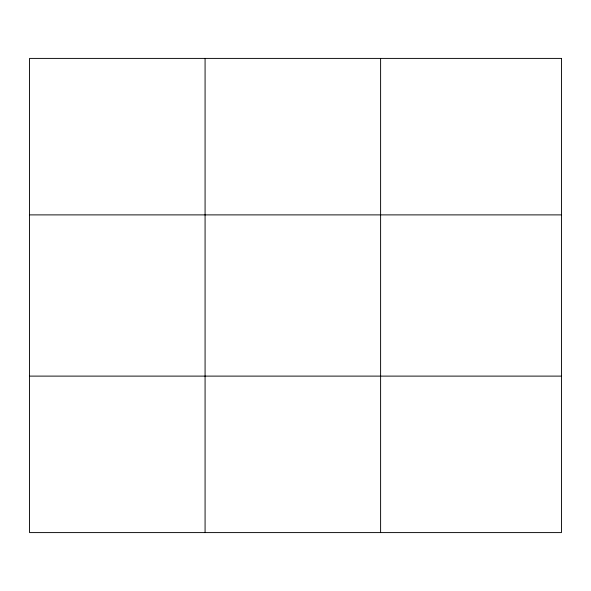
<?xml version="1.0" encoding="UTF-8"?>
<svg xmlns="http://www.w3.org/2000/svg" width="591" height="591" viewBox="0 0 591 591"><rect width="100%" height="100%" fill="white"/><g stroke="black" fill="none" stroke-linecap="round" stroke-linejoin="round"><path stroke-width="0.89" d="M205.077 532.594L205.077 58.406M380.604 532.594L380.604 58.406M29.55 214.888L561.45 214.888M29.55 376.112L561.45 376.112M561.45 58.406L561.45 532.594L29.55 532.594L29.55 58.406L561.45 58.406"/></g></svg>
